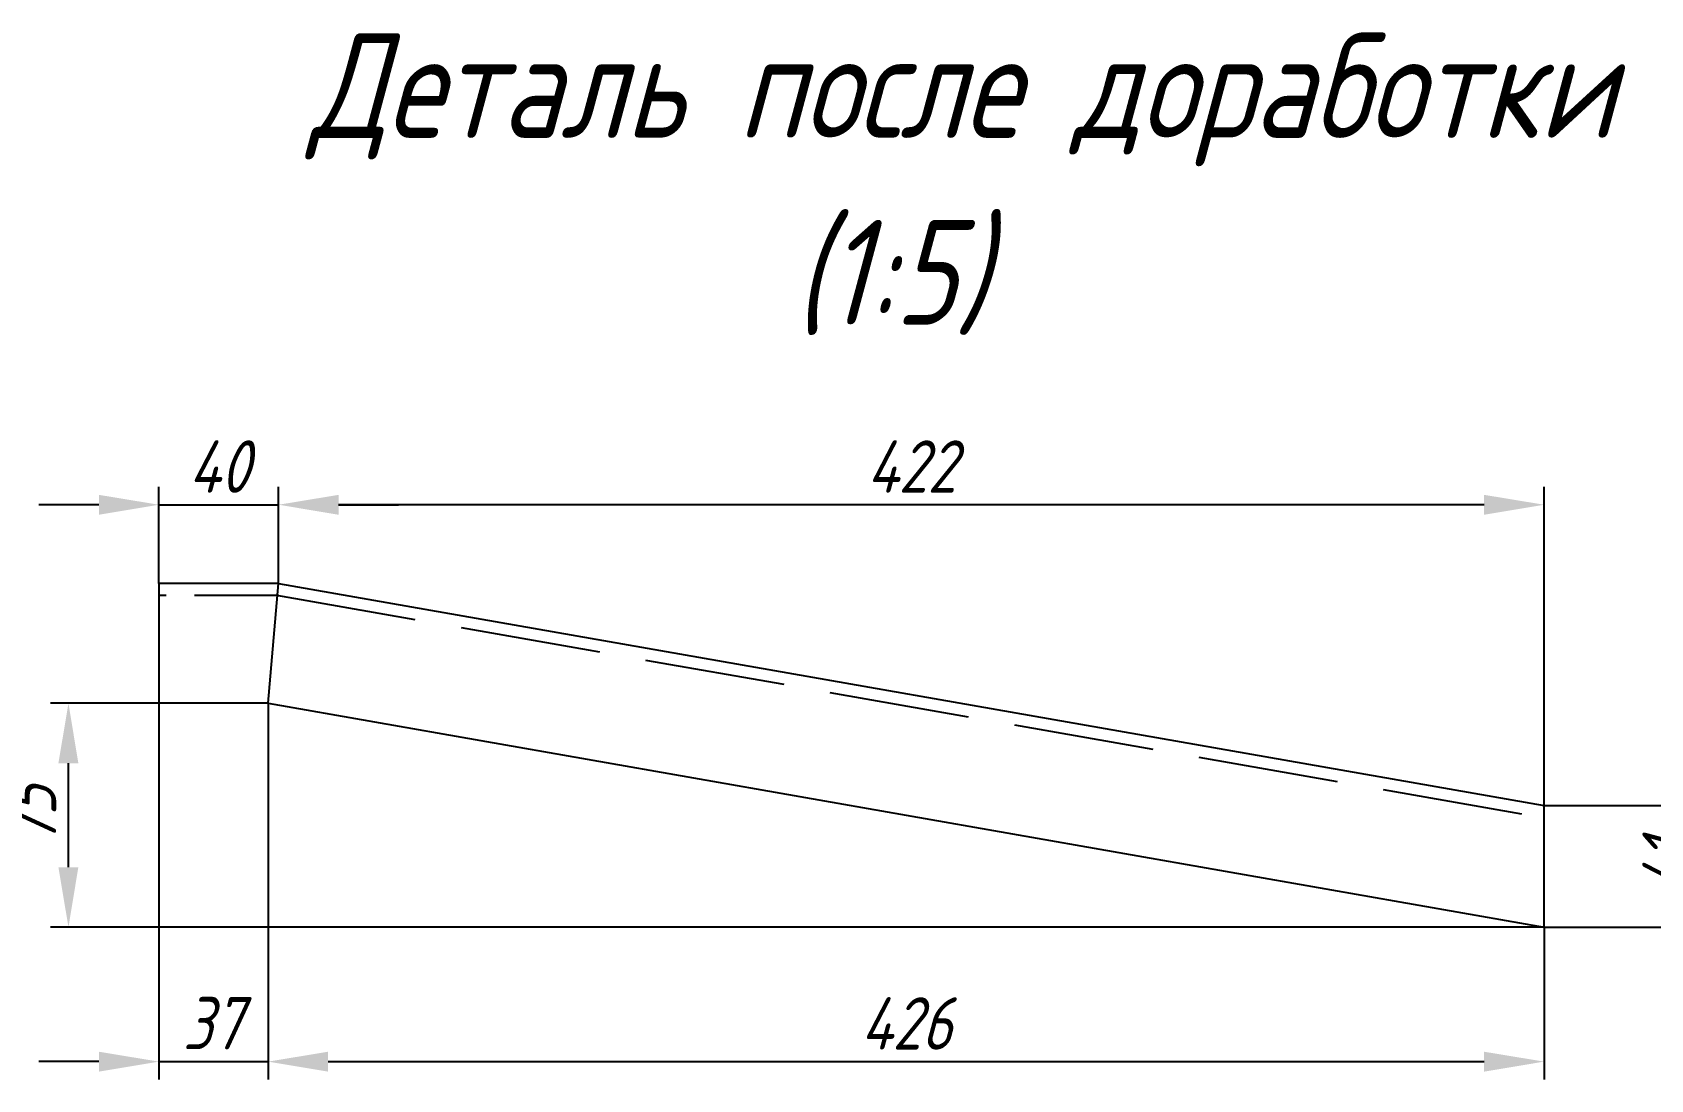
# Model space of a CAD drawing. Header units: millimetres. Extents: x -37166 to -34073, y -441 to 2979.
# Drawn here: x -35474.2 to -35366.2, y -47.7 to 22.2 of the extents above; entities that cross this region are included whole.
import ezdxf
from ezdxf.enums import TextEntityAlignment as Align

# ---------------------------------------------------------------- set-up
doc = ezdxf.new("R2010")
doc.units = ezdxf.units.MM
doc.header["$PDSIZE"] = -1
doc.linetypes.add('Short_dashed', pattern=[5, 3.75, -1.25])
doc.styles.get("Standard").update_dxf_attribs({"font": 'ГОСТ тип А наклонный.ttf'})
doc.styles.add('ГОСТ', font='ГОСТ тип А.ttf', dxfattribs={"oblique": 15})
doc.dimstyles.new('dim1', dxfattribs={"dimtxt": 3.5, "dimasz": 4, "dimexe": 1.2, "dimexo": 0, "dimgap": 0.8, "dimtad": 1, "dimdec": 0, "dimdsep": 46, "dimtxsty": 'Standard', "dimcen": 5, "dimadec": 0, "dimazin": 0, "dimtfac": 1, "dimtdec": 0, "dimtmove": 0, "dimatfit": 3, "dimfxl": 0, "dimtolj": 1, "dimtzin": 0, "dimarcsym": 0})

# ---------------------------------------------------------------- blocks, each defined once
blk = doc.blocks.new('*D7352')
at = {"color": 0, "lineweight": -2}
for p, q in [((-35465.81, -14.58), (-35465.81, -8.12)), ((-35457.81, -14.58), (-35457.81, -8.12)), ((-35469.81, -9.32), (-35473.81, -9.32)), ((-35465.81, -9.32), (-35457.81, -9.32)), ((-35453.81, -9.32), (-35449.81, -9.32))]:
    blk.add_line(p, q, dxfattribs=at)
at = {"color": 0}
for points in [[(-35469.81, -9.99), (-35469.81, -8.66), (-35465.81, -9.32)], [(-35453.81, -8.66), (-35453.81, -9.99), (-35457.81, -9.32)]]:
    blk.add_solid(points, dxfattribs=at)
at = {"layer": 'Defpoints', "color": 0}
for p in [(-35457.81, -9.32), (-35465.81, -14.58), (-35457.81, -14.58)]:
    blk.add_point(p, dxfattribs=at)
at = {"color": 0, "insert": (-35461.81, -6.77), "char_height": 3.5, "attachment_point": 5}
blk.add_mtext('\\A1;40', dxfattribs=at)
blk = doc.blocks.new('*D7349')
at = {"color": 0, "lineweight": -2}
for p, q in [((-35465.81, -22.58), (-35465.81, -47.71)), ((-35458.51, -22.58), (-35458.51, -47.71)), ((-35469.81, -46.51), (-35473.81, -46.51)), ((-35465.81, -46.51), (-35458.51, -46.51)), ((-35454.51, -46.51), (-35450.51, -46.51))]:
    blk.add_line(p, q, dxfattribs=at)
at = {"color": 0}
for points in [[(-35469.81, -47.18), (-35469.81, -45.85), (-35465.81, -46.51)], [(-35454.51, -45.85), (-35454.51, -47.18), (-35458.51, -46.51)]]:
    blk.add_solid(points, dxfattribs=at)
at = {"layer": 'Defpoints', "color": 0}
for p in [(-35465.81, -22.58), (-35458.51, -22.58), (-35458.51, -46.51)]:
    blk.add_point(p, dxfattribs=at)
at = {"color": 0, "insert": (-35462.24, -43.94), "char_height": 3.5, "attachment_point": 5}
blk.add_mtext('\\A1;37', dxfattribs=at)
blk = doc.blocks.new('*D7355')
at = {"color": 0, "lineweight": -2}
for p, q in [((-35458.51, -22.58), (-35473.04, -22.58)), ((-35471.84, -33.53), (-35471.84, -26.58)), ((-35373.35, -37.53), (-35473.04, -37.53))]:
    blk.add_line(p, q, dxfattribs=at)
at = {"color": 0}
for points in [[(-35471.18, -26.58), (-35472.51, -26.58), (-35471.84, -22.58)], [(-35472.51, -33.53), (-35471.18, -33.53), (-35471.84, -37.53)]]:
    blk.add_solid(points, dxfattribs=at)
at = {"layer": 'Defpoints', "color": 0}
for p in [(-35471.84, -22.58), (-35458.51, -22.58), (-35373.35, -37.53)]:
    blk.add_point(p, dxfattribs=at)
at = {"color": 0, "insert": (-35474.41, -30.06), "char_height": 3.5, "attachment_point": 5, "rotation": 90}
blk.add_mtext('\\A1;75', dxfattribs=at)
blk = doc.blocks.new('*D7358')
at = {"color": 0, "lineweight": -2}
for p, q in [((-35458.51, -22.58), (-35458.51, -47.71)), ((-35373.35, -37.53), (-35373.35, -47.71)), ((-35454.51, -46.51), (-35377.35, -46.51))]:
    blk.add_line(p, q, dxfattribs=at)
at = {"color": 0}
for points in [[(-35454.51, -45.85), (-35454.51, -47.18), (-35458.51, -46.51)], [(-35377.35, -47.18), (-35377.35, -45.85), (-35373.35, -46.51)]]:
    blk.add_solid(points, dxfattribs=at)
at = {"layer": 'Defpoints', "color": 0}
for p in [(-35458.51, -22.58), (-35373.35, -37.53), (-35373.35, -46.51)]:
    blk.add_point(p, dxfattribs=at)
at = {"color": 0, "insert": (-35415.93, -43.96), "char_height": 3.5, "attachment_point": 5}
blk.add_mtext('\\A1;426', dxfattribs=at)
blk = doc.blocks.new('*D7360')
at = {"color": 0, "lineweight": -2}
for p, q in [((-35457.81, -14.58), (-35457.81, -8.12)), ((-35373.35, -29.41), (-35373.35, -8.12)), ((-35377.35, -9.32), (-35453.81, -9.32))]:
    blk.add_line(p, q, dxfattribs=at)
at = {"color": 0}
for points in [[(-35453.81, -8.66), (-35453.81, -9.99), (-35457.81, -9.32)], [(-35377.35, -9.99), (-35377.35, -8.66), (-35373.35, -9.32)]]:
    blk.add_solid(points, dxfattribs=at)
at = {"layer": 'Defpoints', "color": 0}
for p in [(-35457.81, -9.32), (-35457.81, -14.58), (-35373.35, -29.41)]:
    blk.add_point(p, dxfattribs=at)
at = {"color": 0, "insert": (-35415.58, -6.77), "char_height": 3.5, "attachment_point": 5}
blk.add_mtext('\\A1;422', dxfattribs=at)
blk = doc.blocks.new('*D7406')
at = {"color": 0, "lineweight": -2}
for p, q in [((-35362.49, -25.41), (-35362.49, -21.41)), ((-35373.35, -29.41), (-35361.29, -29.41)), ((-35362.49, -37.53), (-35362.49, -29.41)), ((-35373.35, -37.53), (-35361.29, -37.53)), ((-35362.49, -41.53), (-35362.49, -45.53))]:
    blk.add_line(p, q, dxfattribs=at)
at = {"color": 0}
for points in [[(-35363.16, -25.41), (-35361.82, -25.41), (-35362.49, -29.41)], [(-35361.82, -41.53), (-35363.16, -41.53), (-35362.49, -37.53)]]:
    blk.add_solid(points, dxfattribs=at)
at = {"layer": 'Defpoints', "color": 0}
for p in [(-35373.35, -29.41), (-35362.49, -29.41), (-35373.35, -37.53)]:
    blk.add_point(p, dxfattribs=at)
at = {"color": 0, "insert": (-35365.04, -33.47), "char_height": 3.5, "attachment_point": 5, "rotation": 90}
blk.add_mtext('\\A1;41', dxfattribs=at)

msp = doc.modelspace()

# ---------------------------------------------------------------- linework, layer by layer
at = {"color": 1}
for p, q in [((-35457.813, -14.578), (-35465.813, -14.578)), ((-35465.813, -14.578), (-35465.813, -22.578)), ((-35457.813, -14.578), (-35373.347, -29.411)), ((-35458.51, -22.578), (-35465.813, -22.578)), ((-35458.51, -22.578), (-35373.347, -37.533)), ((-35373.347, -37.533), (-35373.347, -29.411))]:
    msp.add_line(p, q, dxfattribs=at)
at = {"color": 7}
msp.add_line((-35458.51, -22.578), (-35457.813, -14.578), dxfattribs=at)
at = {"color": 1, "linetype": 'Short_dashed', "ltscale": 1.5}
msp.add_line((-35457.813, -15.378), (-35465.813, -15.378), dxfattribs=at)
at = {"color": 1, "linetype": 'Short_dashed', "ltscale": 2.5}
msp.add_line((-35457.951, -15.366), (-35373.485, -30.199), dxfattribs=at)

# ---------------------------------------------------------------- texts
at = {"color": 7, "insert": (-35423.484, 2.014), "char_height": 7, "attachment_point": 7, "style": 'ГОСТ', "bg_fill": 2}
msp.add_mtext('{\\A1;(1:5)}', dxfattribs=at)

# ---------------------------------------------------------------- dimensions: what is measured, and where the dimension line sits
for base, p1, p2, picture, middle in [((-35457.813, -9.325), (-35465.813, -14.578), (-35457.813, -14.578), '*D7352', (-35461.813, -9.325)), ((-35458.51, -46.515), (-35465.813, -22.578), (-35458.51, -22.578), '*D7349', (-35462.237, -46.515))]:
    dim = msp.add_linear_dim(base=base, p1=p1, p2=p2, dimstyle='dim1', override={"dimlfac": 5, "dimsah": 1})
    dim.commit()
    dim.dimension.update_dxf_attribs({"geometry": picture, "text_midpoint": middle, "dimtype": 160})
for base, p1, p2, picture, middle in [((-35457.813, -9.325), (-35373.347, -29.411), (-35457.813, -14.578), '*D7360', (-35415.58, -6.775)), ((-35373.347, -46.515), (-35458.51, -22.578), (-35373.347, -37.533), '*D7358', (-35415.928, -43.965))]:
    dim = msp.add_linear_dim(base=base, p1=p1, p2=p2, dimstyle='dim1', override={"dimlfac": 5, "dimtxsty": 'Standard', "dimsah": 1, "dimtolj": 1})
    dim.commit()
    dim.dimension.update_dxf_attribs({"geometry": picture, "text_midpoint": middle})
for base, p2, override, picture, middle in [((-35362.49, -29.411), (-35373.347, -29.411), {"dimlfac": 5, "dimtxsty": 'Standard', "dimsah": 1, "dimtolj": 1}, '*D7406', (-35365.04, -33.472)), ((-35471.842, -22.578), (-35458.51, -22.578), {"dimscale": 1, "dimlfac": 5, "dimtxsty": 'Standard', "dimsah": 1, "dimtolj": 1}, '*D7355', (-35474.415, -30.056))]:
    dim = msp.add_linear_dim(base=base, p1=(-35373.347, -37.533), p2=p2, angle=90, dimstyle='dim1', override=override)
    dim.commit()
    dim.dimension.update_dxf_attribs({"geometry": picture, "text_midpoint": middle})

# ---------------------------------------------------------------- next in the draw order: texts
at = {"color": 7, "style": 'ГОСТ', "oblique": 15}
msp.add_text('Деталь после доработки', height=7, dxfattribs=at).set_placement((-35412.183, 15.181), align=Align.CENTER)

doc.saveas('drawing.dxf')
